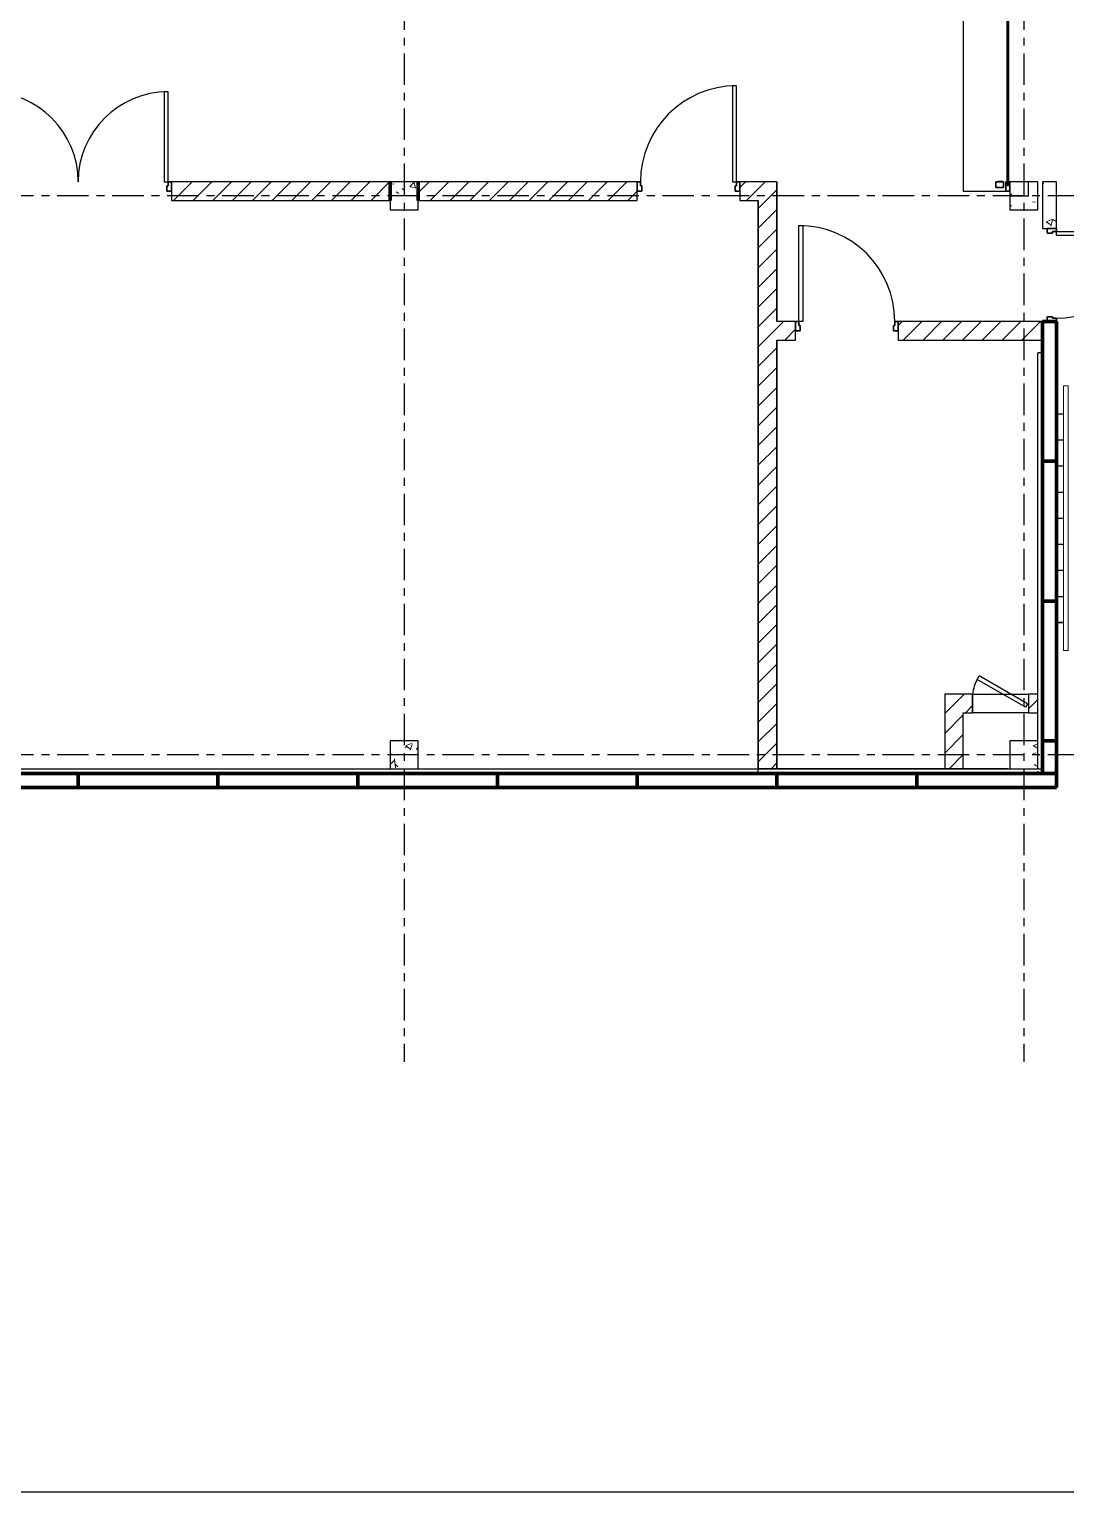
# Model space of a CAD drawing. Header units: millimetres. Extents: x -25371 to 2282244, y -90657 to 147824.
# Drawn here: x 1521410 to 1532534, y -22727 to -7030 of the extents above; entities that cross this region are included whole.
import ezdxf
from ezdxf.enums import TextEntityAlignment as Align

# ---------------------------------------------------------------- set-up
doc = ezdxf.new("R2010")
doc.units = ezdxf.units.MM
doc.linetypes.add('CENTER', pattern=[50.8, 31.75, -6.35, 6.35, -6.35])
doc.linetypes.add('TA_GL_000.90000', pattern=[2.475, 0.9, -0.225, 0.225, -0.225, 0.9])
for name, color, linetype in [('000 - 0_SYM_DWG_GRIDLINE_MAIN_COLOR_251', 7, 'Continuous'), ('000 - 0_SYM_DWG_SLOPE-SYM_TEXT_COLOR_3', 7, 'Continuous'), ('000 - EXISTING_BUILDING_MAIN_COLOR_1', 7, 'Continuous'), ('000 - EXISTING_BUILDING_MAIN_COLOR_251', 7, 'Continuous'), ('000 - GRID', 7, 'CENTER')]:
    doc.layers.add(name, color=color, linetype=linetype)
doc.styles.add('Arial', font='arial.ttf', dxfattribs={"height": 300})
doc.styles.add('TA', font='', dxfattribs={"height": 4.5})
doc.styles.get('TA').set_extended_font_data('Cordia New')
pattern_1 = [(45, (-24258.22, 8816.59), (-106.066, 106.066), [])]
pattern_2 = [(50, (-30907.75, 14816.6), (728.737, -63.756), [76.2, -838.2]), (355, (-30907.75, 14816.6), (-140.972, 764.228), [60.96, -670.56]), (100.451, (-30847, 14811.3), (587.77, 700.467), [64.76, -712.36]), (46.184, (-30907.75, 15019.8), (1084.316, -168.17), [114.3, -1257.3]), (96.636, (-30817.4, 15005.8), (949.61, 989.71), [97.14, -1068.54]), (351.184, (-30907.8, 15019.8), (949.62, 989.7), [91.44, -1005.84]), (21, (-30806.15, 14969), (606.458, -409.061), [76.2, -838.2]), (326, (-30806.15, 14969), (247.208, 736.753), [60.96, -670.56]), (71.451, (-30755.6, 14934.9), (853.668, 327.685), [64.76, -712.36]), (37.5, (-30907.75, 14816.59), (12.3547, 338.2201), [33.528, -628.904, 33.528, -647.192, -673.1]), (37.5, (-30907.75, 14816.59), (12.3547, 338.2201), [-1343.152, 33.528, -639.572]), (7.5, (-30907.75, 14816.6), (267.279, 400.722), [33.528, -354.584, 33.528, -613.664, -256.54]), (7.5, (-30907.75, 14816.6), (267.279, 400.722), [-1035.304, 33.528, -223.012]), (327.5, (-31134.32, 14816.59), (542.3633, -22.9153), [33.528, -220.472, 33.528, -1810.512]), (327.5, (-31134.32, 14816.59), (542.3633, -22.9153), [-287.528, -758.952, 33.528, -1018.032]), (317.5, (-31235.9, 14816.6), (592.517, 101.707), [33.528, -296.672, 33.528, -1239.52]), (317.5, (-31235.9, 14816.6), (592.517, 101.707), [-363.728, -492.76, 33.528, -713.232])]
pattern_3 = [(50, (-24258.2, 14816.6), (728.737, -63.756), [76.2, -838.2]), (355, (-24258.2, 14816.6), (-140.972, 764.228), [60.96, -670.56]), (100.451, (-24197.5, 14811.3), (587.77, 700.467), [64.76, -712.36]), (46.184, (-24258.2, 15019.8), (1084.316, -168.17), [114.3, -1257.3]), (96.636, (-24167.9, 15005.8), (949.61, 989.71), [97.14, -1068.54]), (351.184, (-24258.2, 15019.8), (949.62, 989.7), [91.44, -1005.84]), (21, (-24156.6, 14969), (606.458, -409.06), [76.2, -838.2]), (326, (-24156.6, 14969), (247.208, 736.753), [60.96, -670.56]), (71.451, (-24106.1, 14934.9), (853.668, 327.685), [64.76, -712.36]), (37.5, (-24258.22, 14816.59), (12.3547, 338.22), [33.528, -628.904, 33.528, -647.192, -673.1]), (37.5, (-24258.22, 14816.59), (12.3547, 338.22), [-1343.152, 33.528, -639.572]), (7.5, (-24258.2, 14816.6), (267.279, 400.722), [33.528, -354.584, 33.528, -613.664, -256.54]), (7.5, (-24258.2, 14816.6), (267.279, 400.722), [-1035.304, 33.528, -223.012]), (327.5, (-24484.78, 14816.59), (542.3633, -22.9153), [33.528, -220.472, 33.528, -1810.512]), (327.5, (-24484.78, 14816.59), (542.3633, -22.9153), [-287.528, -758.952, 33.528, -1018.032]), (317.5, (-24586.4, 14816.6), (592.517, 101.707), [33.528, -296.672, 33.528, -1239.52]), (317.5, (-24586.4, 14816.6), (592.517, 101.707), [-363.728, -492.76, 33.528, -713.232])]
pattern_4 = [(50, (-24258.2, 8816.6), (728.737, -63.756), [76.2, -838.2]), (355, (-24258.2, 8816.6), (-140.972, 764.228), [60.96, -670.56]), (100.451, (-24197.5, 8811.3), (587.77, 700.467), [64.76, -712.36]), (46.184, (-24258.2, 9019.8), (1084.316, -168.17), [114.3, -1257.3]), (96.636, (-24167.9, 9005.8), (949.61, 989.71), [97.14, -1068.54]), (351.184, (-24258.2, 9019.8), (949.62, 989.7), [91.44, -1005.84]), (21, (-24156.6, 8969), (606.458, -409.061), [76.2, -838.2]), (326, (-24156.6, 8969), (247.208, 736.753), [60.96, -670.56]), (71.451, (-24106.1, 8934.9), (853.668, 327.685), [64.76, -712.36]), (37.5, (-24258.22, 8816.59), (12.3547, 338.2201), [33.528, -628.904, 33.528, -647.192, -673.1]), (37.5, (-24258.22, 8816.59), (12.3547, 338.2201), [-1343.152, 33.528, -639.572]), (7.5, (-24258.2, 8816.6), (267.279, 400.722), [33.528, -354.584, 33.528, -613.664, -256.54]), (7.5, (-24258.2, 8816.6), (267.279, 400.722), [-1035.304, 33.528, -223.012]), (327.5, (-24484.78, 8816.59), (542.3633, -22.9153), [33.528, -220.472, 33.528, -758.952, -1051.56]), (327.5, (-24484.78, 8816.59), (542.3633, -22.9153), [-1046.48, 33.528, -1018.032]), (317.5, (-24586.4, 8816.6), (592.517, 101.707), [33.528, -296.672, 33.528, -492.76, -746.76]), (317.5, (-24586.4, 8816.6), (592.517, 101.707), [-856.488, 33.528, -713.232])]

# ---------------------------------------------------------------- blocks, each defined once
blk = doc.blocks.new('*U332')
at = {"layer": '000 - 0_SYM_DWG_GRIDLINE_MAIN_COLOR_251', "color": 7, "linetype": 'ByBlock', "ltscale": 5}
blk.add_line((2, 0), (-307.66, 0), dxfattribs=at)
at = {"layer": '000 - 0_SYM_DWG_GRIDLINE_MAIN_COLOR_251', "color": 7}
blk.add_point((-305.66, 0), dxfattribs=at)
at = {"color": 7, "style": 'TA', "flags": 1}
blk.add_attdef('LOCATION', (6, -6), '', height=4.5, rotation=270, dxfattribs=at)
at = {"layer": '000 - 0_SYM_DWG_SLOPE-SYM_TEXT_COLOR_3', "color": 7, "style": 'Arial'}
blk.add_attdef('GRID-HEAD', text='', height=4, rotation=270, dxfattribs=at).set_placement((21.74, 0), align=Align.MIDDLE_CENTER)
blk = doc.blocks.new('*U335')
at = {"layer": '000 - 0_SYM_DWG_GRIDLINE_MAIN_COLOR_251', "color": 7, "linetype": 'ByBlock', "ltscale": 5}
blk.add_line((2, 0), (-340.67, 0), dxfattribs=at)
at = {"color": 7, "style": 'TA', "flags": 1}
blk.add_attdef('LOCATION', (6, -6), '', height=4.5, rotation=270, dxfattribs=at)
at = {"layer": '000 - 0_SYM_DWG_SLOPE-SYM_TEXT_COLOR_3', "color": 7, "style": 'Arial'}
blk.add_attdef('GRID-HEAD', text='', height=4, rotation=360, dxfattribs=at).set_placement((21.74, 0), align=Align.MIDDLE_CENTER)
blk = doc.blocks.new('C-1-VS01_REV00_20260615-121114_LOPF_DIMS')
at = {"layer": '000 - GRID', "color": 7, "linetype": 'TA_GL_000.90000', "xscale": 75, "yscale": 75, "zscale": 75, "rotation": 90}
for p in [(0, 13780), (6650, 13780)]:
    blk.add_blockref('*U332', p, dxfattribs=at)
at = {"layer": '000 - GRID', "color": 7, "linetype": 'TA_GL_000.90000', "xscale": 75, "yscale": 75, "zscale": 75}
for p in [(13000, 0), (13000, -6000)]:
    blk.add_blockref('*U335', p, dxfattribs=at)
blk = doc.blocks.new('DPA_DR-DB-SW1 - D28_2000x2550 mm-5440789-2505-01 EGRESS LEVEL PLAN')
at = {"layer": '000 - EXISTING_BUILDING_MAIN_COLOR_251', "color": 7}
for p, q in [((-965, 1071.35), (-922, 1071.35)), ((-965, 106.35), (-965, 1071.35)), ((-922, 1071.35), (-922, 106.35)), ((922, 1071.35), (922, 106.35)), ((965, 1071.35), (922, 1071.35)), ((965, 106.35), (965, 1071.35)), ((-965, 106.35), (-1000, 106.35)), ((-1000, 106.35), (-1000, 6.35)), ((-1000, 6.35), (-950, 6.35)), ((-922, 106.35), (-965, 106.35)), ((-965, 63.35), (-965, 106.35)), ((-950, 63.35), (-965, 63.35)), ((-950, 6.35), (-950, 63.35)), ((922, 106.35), (965, 106.35)), ((965, 63.35), (950, 63.35)), ((950, 63.35), (950, 6.35)), ((950, 6.35), (1000, 6.35)), ((965, 106.35), (965, 63.35)), ((1000, 106.35), (965, 106.35)), ((1000, 6.35), (1000, 106.35))]:
    blk.add_line(p, q, dxfattribs=at)
at = {"layer": '000 - EXISTING_BUILDING_MAIN_COLOR_251', "color": 7, "lineweight": 35}
for p, q in [((-1000, 6.35), (-1000, 106.35)), ((-1000, 106.35), (-965, 106.35)), ((-950, 6.35), (-1000, 6.35)), ((-965, 106.35), (-965, 63.35)), ((-965, 63.35), (-950, 63.35)), ((-950, 63.35), (-950, 6.35)), ((950, 6.35), (950, 63.35)), ((950, 63.35), (965, 63.35)), ((1000, 6.35), (950, 6.35)), ((965, 63.35), (965, 106.35)), ((965, 106.35), (1000, 106.35)), ((1000, 106.35), (1000, 6.35))]:
    blk.add_line(p, q, dxfattribs=at)
at = {"layer": '000 - EXISTING_BUILDING_MAIN_COLOR_251', "color": 7}
for centre, start, end in [((-965, 106.35), 360, 90), ((965, 106.35), 90, 180)]:
    blk.add_arc(centre, 965, start, end, dxfattribs=at)
blk = doc.blocks.new('DPA_DR-SG-SW - D4_1100x2150 mm-V49-2505-01 EGRESS LEVEL PLAN')
at = {"layer": '000 - EXISTING_BUILDING_MAIN_COLOR_251', "color": 7}
for p, q in [((472, 1136.35), (472, 106.35)), ((515, 1136.35), (472, 1136.35)), ((515, 106.35), (515, 1136.35)), ((-515, 106.35), (-550, 106.35)), ((-550, 106.35), (-550, 6.35)), ((-550, 6.35), (-500, 6.35)), ((-515, 63.35), (-515, 106.35)), ((-500, 63.35), (-515, 63.35)), ((-500, 6.35), (-500, 63.35)), ((472, 106.35), (515, 106.35)), ((515, 63.35), (500, 63.35)), ((500, 63.35), (500, 6.35)), ((500, 6.35), (550, 6.35)), ((515, 106.35), (515, 63.35)), ((550, 106.35), (515, 106.35)), ((550, 6.35), (550, 106.35))]:
    blk.add_line(p, q, dxfattribs=at)
at = {"layer": '000 - EXISTING_BUILDING_MAIN_COLOR_251', "color": 7, "lineweight": 35}
for p, q in [((-550, 6.35), (-550, 106.35)), ((-550, 106.35), (-515, 106.35)), ((-500, 6.35), (-550, 6.35)), ((-515, 106.35), (-515, 63.35)), ((-515, 63.35), (-500, 63.35)), ((-500, 63.35), (-500, 6.35)), ((500, 6.35), (500, 63.35)), ((500, 63.35), (515, 63.35)), ((550, 6.35), (500, 6.35)), ((515, 63.35), (515, 106.35)), ((515, 106.35), (550, 106.35)), ((550, 106.35), (550, 6.35))]:
    blk.add_line(p, q, dxfattribs=at)
at = {"layer": '000 - EXISTING_BUILDING_MAIN_COLOR_251', "color": 7}
blk.add_arc((515, 106.35), 1030, 90, 180, dxfattribs=at)
blk = doc.blocks.new('DPA_Rectangular - 300 x 300mm-V62-2505-01 EGRESS LEVEL PLAN')
at = {"layer": '000 - EXISTING_BUILDING_MAIN_COLOR_1', "lineweight": 9}
h = blk.add_hatch(dxfattribs=at)
h.set_pattern_fill('FP_10', style=0, pattern_type=2)
h.set_pattern_definition(pattern_2)
h.paths.add_polyline_path([(150, -150), (150, 150), (-150, 150), (-150, -150)])
h = blk.add_hatch(dxfattribs=at)
h.set_pattern_fill('FP_10', style=0, pattern_type=2)
h.set_pattern_definition(pattern_2)
h.paths.add_polyline_path([(150, -150), (150, 150), (-150, 150), (-150, -150)])
at = {"layer": '000 - EXISTING_BUILDING_MAIN_COLOR_1', "color": 7}
for p, q in [((150, 150), (-150, 150)), ((-150, 150), (-150, -150)), ((150, -150), (150, 150)), ((-150, -150), (150, -150))]:
    blk.add_line(p, q, dxfattribs=at)
blk = doc.blocks.new('DPA_Rectangular - 300 x 300mm-V63-2505-01 EGRESS LEVEL PLAN')
at = {"layer": '000 - EXISTING_BUILDING_MAIN_COLOR_1', "lineweight": 9}
h = blk.add_hatch(dxfattribs=at)
h.set_pattern_fill('FP_11', style=0, pattern_type=2)
h.set_pattern_definition(pattern_3)
h.paths.add_polyline_path([(150, -150), (150, 150), (-150, 150), (-150, -150)])
h = blk.add_hatch(dxfattribs=at)
h.set_pattern_fill('FP_11', style=0, pattern_type=2)
h.set_pattern_definition(pattern_3)
h.paths.add_polyline_path([(150, -150), (150, 150), (-150, 150), (-150, -150)])
at = {"layer": '000 - EXISTING_BUILDING_MAIN_COLOR_1', "color": 7}
for p, q in [((150, 150), (-150, 150)), ((-150, 150), (-150, -150)), ((150, -150), (150, 150)), ((-150, -150), (150, -150))]:
    blk.add_line(p, q, dxfattribs=at)
blk = doc.blocks.new('A19 - A3 _Wall_ Acess Panel 600x600-5441504-2505-01 EGRESS LEVEL PLAN')
at = {"layer": '000 - EXISTING_BUILDING_MAIN_COLOR_1', "color": 7}
for p, q in [((-290, 4), (-269, 41)), ((-290, 4), (229, -296)), ((-269, 41), (251, -259)), ((251, -259), (229, -296))]:
    blk.add_line(p, q, dxfattribs=at)
blk.add_arc((-150, -54), 452, 332.3021, 354.1004, dxfattribs=at)
blk = doc.blocks.new('DPA_DR-SG-SW - D4_1100x2150 mm-5573125-2505-01 EGRESS LEVEL PLAN')
at = {"layer": '000 - EXISTING_BUILDING_MAIN_COLOR_251', "color": 7}
for p, q in [((-550, -6.35), (-500, -6.35)), ((-550, -106.35), (-550, -6.35)), ((-515, -106.35), (-550, -106.35)), ((-515, -63.35), (-515, -106.35)), ((-500, -63.35), (-515, -63.35)), ((-500, -6.35), (-500, -63.35)), ((472, -106.35), (515, -106.35)), ((472, -1136.35), (472, -106.35)), ((500, -6.35), (550, -6.35)), ((500, -63.35), (500, -6.35)), ((515, -63.35), (500, -63.35)), ((515, -106.35), (515, -63.35)), ((515, -106.35), (515, -1136.35)), ((550, -106.35), (515, -106.35)), ((550, -6.35), (550, -106.35)), ((515, -1136.35), (472, -1136.35))]:
    blk.add_line(p, q, dxfattribs=at)
at = {"layer": '000 - EXISTING_BUILDING_MAIN_COLOR_251', "color": 7, "lineweight": 35}
for p, q in [((-550, -6.35), (-550, -106.35)), ((-500, -6.35), (-550, -6.35)), ((-550, -106.35), (-515, -106.35)), ((-515, -106.35), (-515, -63.35)), ((-515, -63.35), (-500, -63.35)), ((-500, -63.35), (-500, -6.35)), ((500, -6.35), (500, -63.35)), ((550, -6.35), (500, -6.35)), ((500, -63.35), (515, -63.35)), ((515, -63.35), (515, -106.35)), ((515, -106.35), (550, -106.35)), ((550, -106.35), (550, -6.35))]:
    blk.add_line(p, q, dxfattribs=at)
at = {"layer": '000 - EXISTING_BUILDING_MAIN_COLOR_251', "color": 7}
blk.add_arc((515, -106.35), 1030, 180, 270, dxfattribs=at)
blk = doc.blocks.new('System Panel - DPA-AR_Facade_Solid Panel 150mm-5074316-2505-01 EGRESS LEVEL PLAN')
at = {"layer": '000 - EXISTING_BUILDING_MAIN_COLOR_1', "color": 7, "lineweight": 70}
for p, q in [((750, 200), (-750, 200)), ((-750, 200), (-750, 50)), ((750, 50), (750, 200)), ((-750, 50), (750, 50))]:
    blk.add_line(p, q, dxfattribs=at)
blk = doc.blocks.new('System Panel - DPA-AR_Facade_Solid Panel 150mm-5093774-2505-01 EGRESS LEVEL PLAN')
at = {"layer": '000 - EXISTING_BUILDING_MAIN_COLOR_1', "color": 7, "lineweight": 70}
for p, q in [((175, 200), (-175, 200)), ((-175, 200), (-175, 50)), ((175, 50), (175, 200)), ((-175, 50), (175, 50))]:
    blk.add_line(p, q, dxfattribs=at)
blk = doc.blocks.new('DPA_DR-SG-SW1 - D1_1000x2150 mm-5230769-2505-01 EGRESS LEVEL PLAN')
at = {"layer": '000 - EXISTING_BUILDING_MAIN_COLOR_251', "color": 7}
for p, q in [((-500, 18.65), (-450, 18.65)), ((-500, -81.35), (-500, 18.65)), ((-450, 18.65), (-450, -38.35)), ((450, 18.65), (500, 18.65)), ((450, -38.35), (450, 18.65)), ((500, 18.65), (500, -81.35)), ((-465, -81.35), (-500, -81.35)), ((-465, -38.35), (-465, -81.35)), ((-450, -38.35), (-465, -38.35)), ((422, -81.35), (465, -81.35)), ((422, -1011.35), (422, -81.35)), ((465, -38.35), (450, -38.35)), ((465, -81.35), (465, -38.35)), ((465, -81.35), (465, -1011.35)), ((500, -81.35), (465, -81.35)), ((465, -1011.35), (422, -1011.35))]:
    blk.add_line(p, q, dxfattribs=at)
at = {"layer": '000 - EXISTING_BUILDING_MAIN_COLOR_251', "color": 7, "lineweight": 35}
for p, q in [((-500, 18.65), (-500, -81.35)), ((-450, 18.65), (-500, 18.65)), ((-450, -38.35), (-450, 18.65)), ((450, 18.65), (450, -38.35)), ((500, 18.65), (450, 18.65)), ((500, -81.35), (500, 18.65)), ((-500, -81.35), (-465, -81.35)), ((-465, -81.35), (-465, -38.35)), ((-465, -38.35), (-450, -38.35)), ((450, -38.35), (465, -38.35)), ((465, -38.35), (465, -81.35)), ((465, -81.35), (500, -81.35))]:
    blk.add_line(p, q, dxfattribs=at)
at = {"layer": '000 - EXISTING_BUILDING_MAIN_COLOR_251', "color": 7}
blk.add_arc((465, -81.35), 930, 180, 270, dxfattribs=at)
blk = doc.blocks.new('DPA-AR_RS_Roller Shutter - D40_3000X3000 mm-5682773-2505-01 EGRESS LEVEL PLAN')
at = {"layer": '000 - EXISTING_BUILDING_MAIN_COLOR_1', "lineweight": 9}
h = blk.add_hatch(dxfattribs=at)
h.set_pattern_fill('FP_43', style=0, pattern_type=2)
h.set_pattern_definition([(270, (7166.59, 30857.75), (200, 1e-14), [])])
h.paths.add_polyline_path([(-1540, 116), (1500, 116), (1500, 128), (-1540, 128)])
at = {"layer": '000 - EXISTING_BUILDING_MAIN_COLOR_1', "color": 7}
for p, q in [((1000, 900), (1000, 600)), ((1500, 900), (1000, 900)), ((1500, 600), (1500, 900)), ((-1600, 600), (-1600, 100)), ((1600, 600), (-1600, 600)), ((1600, 100), (1600, 600)), ((-1499, 250), (-1560, 250)), ((-1560, 250), (-1560, 170)), ((-1560, 170), (-1560, 250)), ((-1560, 250), (-1499, 250)), ((-1499, 250), (-1560, 250)), ((-1560, 250), (-1560, 170)), ((-1560, 170), (-1560, 250)), ((-1560, 250), (-1499, 250)), ((-1560, 170), (-1499, 170)), ((-1499, 170), (-1560, 170)), ((-1560, 170), (-1499, 170)), ((-1499, 170), (-1560, 170)), ((-1499, 170), (-1499, 250)), ((-1499, 250), (-1499, 170)), ((-1499, 170), (-1499, 250)), ((-1499, 250), (-1499, 170)), ((-1499, 170), (-1499, 250)), ((-1499, 250), (-1499, 170)), ((-1498, 230), (-1499, 230)), ((-1499, 230), (-1499, 225)), ((-1499, 230), (-1498, 230)), ((-1499, 230), (-1499, 190)), ((-1499, 225), (-1498, 225)), ((-1499, 225), (-1498, 225)), ((-1498, 225), (-1499, 225)), ((-1499, 225), (-1498, 225)), ((-1499, 195), (-1499, 225)), ((-1499, 225), (-1499, 195)), ((-1499, 195), (-1499, 225)), ((-1498, 221), (-1499, 221)), ((-1499, 221), (-1499, 199)), ((-1499, 221), (-1498, 221)), ((-1499, 221), (-1499, 199)), ((-1499, 200), (-1499, 220)), ((-1499, 220), (-1499, 210)), ((-1499, 210), (-1499, 200)), ((-1499, 199), (-1498, 199)), ((-1499, 199), (-1498, 199)), ((-1498, 195), (-1499, 195)), ((-1499, 195), (-1499, 190)), ((-1499, 195), (-1498, 195)), ((-1499, 195), (-1498, 195)), ((-1499, 195), (-1498, 195)), ((-1499, 195), (-1499, 177)), ((-1499, 177), (-1499, 195)), ((-1499, 190), (-1498, 190)), ((-1499, 190), (-1498, 190)), ((-1499, 187), (-1499, 185)), ((-1499, 185), (-1499, 187)), ((-1498, 187), (-1499, 187)), ((-1499, 187), (-1498, 187)), ((-1499, 185), (-1498, 185)), ((-1499, 185), (-1498, 185)), ((-1498, 183), (-1499, 183)), ((-1499, 176), (-1498, 176)), ((-1499, 175), (-1498, 175)), ((-1498, 225), (-1498, 230)), ((-1498, 190), (-1498, 230)), ((-1498, 225), (-1498, 195)), ((-1498, 225), (-1498, 195)), ((-1498, 195), (-1498, 225)), ((-1498, 199), (-1498, 221)), ((-1498, 199), (-1498, 221)), ((-1498, 210), (-1498, 220)), ((-1498, 220), (-1498, 200)), ((-1498, 200), (-1498, 210)), ((-1498, 190), (-1498, 195)), ((-1498, 195), (-1498, 176)), ((-1498, 176), (-1498, 195)), ((-1498, 187), (-1498, 185)), ((-1498, 185), (-1498, 187)), ((-1498, 183), (-1498, 175)), ((-1498, 175), (-1498, 183)), ((-1498, 175), (-1498, 183)), ((-1500, 142), (-1600, 142)), ((-1600, 142), (-1600, 100)), ((-1600, 100), (-1600, 142)), ((-1600, 142), (-1500, 142)), ((-1600, 100), (-1500, 100)), ((-1500, 100), (-1600, 100)), ((1500, 128), (-1540, 128)), ((-1540, 128), (-1540, 116)), ((-1540, 116), (1500, 116)), ((-1500, 100), (-1500, 142)), ((-1500, 142), (-1500, 128)), ((-1500, 128), (1500, 128)), ((1500, 116), (-1500, 116)), ((-1500, 116), (-1500, 100)), ((1500, 142), (1500, 100)), ((1500, 128), (1500, 142)), ((1500, 100), (1500, 116))]:
    blk.add_line(p, q, dxfattribs=at)
blk = doc.blocks.new('Top Rail Type - Top Rail_Internal_-5733891-2505-01 EGRESS LEVEL PLAN')
at = {"layer": '000 - EXISTING_BUILDING_MAIN_COLOR_1', "color": 7, "lineweight": 9}
for p, q in [((30933, -10882), (30933, -10929)), ((30933, -10967), (30933, -11144)), ((30983, -10929), (30983, -10882)), ((30983, -11144), (30983, -10967)), ((30933, -11144), (30933, -13360)), ((30983, -13360), (30983, -11144)), ((30933, -13424), (30933, -13597)), ((30983, -13597), (30983, -13424))]:
    blk.add_line(p, q, dxfattribs=at)
at = {"layer": '000 - EXISTING_BUILDING_MAIN_COLOR_1', "color": 7, "lineweight": 9, "flags": 128}
for points in [[(30933, -10929), (30933, -10932), (30933, -10935), (30933, -10938), (30933, -10941), (30933, -10944), (30933, -10947), (30933, -10950), (30933, -10953), (30933, -10955), (30933, -10958), (30933, -10961), (30933, -10964), (30933, -10966), (30933, -10967)], [(30983, -10967), (30983, -10965), (30983, -10962), (30983, -10959), (30983, -10957), (30983, -10954), (30983, -10951), (30983, -10948), (30983, -10945), (30983, -10942), (30983, -10939), (30983, -10936), (30983, -10933), (30983, -10930), (30983, -10929)], [(30933, -13424), (30933, -13419), (30933, -13414), (30933, -13409), (30933, -13404), (30933, -13399), (30933, -13394), (30933, -13390), (30933, -13385), (30933, -13380), (30933, -13375), (30933, -13371), (30933, -13366), (30933, -13362), (30933, -13360)], [(30983, -13360), (30983, -13365), (30983, -13369), (30983, -13373), (30983, -13378), (30983, -13383), (30983, -13388), (30983, -13392), (30983, -13397), (30983, -13402), (30983, -13407), (30983, -13412), (30983, -13417), (30983, -13422), (30983, -13424)], [(30933, -13597), (30933, -13600), (30933, -13603), (30933, -13606), (30933, -13609), (30933, -13611), (30933, -13614), (30933, -13617), (30933, -13620), (30933, -13623), (30933, -13626), (30933, -13629), (30933, -13631), (30933, -13634), (30933, -13636), (30933, -13639), (30933, -13641), (30933, -13644), (30933, -13646), (30933, -13648), (30933, -13650), (30933, -13652), (30933, -13654), (30933, -13656), (30933, -13658), (30933, -13660), (30933, -13661), (30933, -13663), (30933, -13664), (30933, -13665), (30933, -13666), (30933, -13668), (30933, -13668), (30933, -13669), (30933, -13670), (30933, -13670), (30933, -13671), (30933, -13671), (30933, -13671), (30933, -13672), (30933, -13672)], [(30983, -13672), (30983, -13672), (30983, -13671), (30983, -13671), (30983, -13671), (30983, -13670), (30983, -13669), (30983, -13669), (30983, -13668), (30983, -13667), (30983, -13666), (30983, -13664), (30983, -13663), (30983, -13662), (30983, -13660), (30983, -13658), (30983, -13657), (30983, -13655), (30983, -13653), (30983, -13651), (30983, -13649), (30983, -13647), (30983, -13644), (30983, -13642), (30983, -13640), (30983, -13637), (30983, -13635), (30983, -13632), (30983, -13629), (30983, -13627), (30983, -13624), (30983, -13621), (30983, -13618), (30983, -13615), (30983, -13612), (30983, -13609), (30983, -13606), (30983, -13603), (30983, -13600), (30983, -13597), (30983, -13597)]]:
    blk.add_lwpolyline(points, dxfattribs=at)
at = {"layer": '000 - EXISTING_BUILDING_MAIN_COLOR_1', "color": 7, "lineweight": 9}
blk.add_open_spline([(30955, -10857), (30956, -10857), (30958, -10857), (30959, -10857), (30960, -10857)], degree=3, dxfattribs=at)
blk = doc.blocks.new('Top Rail Type - Top Rail_Internal_-V181-2505-01 EGRESS LEVEL PLAN')
at = {"layer": '000 - EXISTING_BUILDING_MAIN_COLOR_1', "color": 7, "lineweight": 9}
for p, q in [((30933, -10857), (30983, -10857)), ((30933, -10929), (30933, -10857)), ((30933, -10980), (30933, -10929)), ((30933, -13373), (30933, -10980)), ((30983, -10929), (30983, -10857)), ((30983, -10980), (30983, -10929)), ((30983, -13373), (30983, -10980)), ((30933, -13424), (30933, -13373)), ((30933, -13597), (30933, -13424)), ((30983, -13424), (30983, -13373)), ((30983, -13597), (30983, -13424)), ((30933, -13697), (30933, -13597)), ((30983, -13697), (30983, -13597)), ((30933, -13697), (30983, -13697))]:
    blk.add_line(p, q, dxfattribs=at)
blk = doc.blocks.new('Handrail Type - Handrail_Internal_-5752569-2505-01 EGRESS LEVEL PLAN')
at = {"layer": '000 - EXISTING_BUILDING_MAIN_COLOR_251', "color": 7, "lineweight": 9}
for p, q in [((30933, -10882), (30933, -10950)), ((30933, -10950), (30933, -11144)), ((30983, -10950), (30983, -10882)), ((30983, -11144), (30983, -10950)), ((30933, -11144), (30933, -13390)), ((30983, -13390), (30983, -11144)), ((30933, -13390), (30933, -13597)), ((30983, -13597), (30983, -13390)), ((30933, -13597), (30933, -13672)), ((30983, -13672), (30983, -13597))]:
    blk.add_line(p, q, dxfattribs=at)
blk = doc.blocks.new('Handrail Type - Handrail_Internal_-V186-2505-01 EGRESS LEVEL PLAN')
at = {"layer": '000 - EXISTING_BUILDING_MAIN_COLOR_251', "color": 7, "lineweight": 9}
for p, q in [((30933, -10957), (30933, -10882)), ((30933, -13397), (30933, -10957)), ((30983, -10957), (30983, -10882)), ((30983, -13397), (30983, -10957)), ((30933, -13672), (30933, -13397)), ((30983, -13672), (30983, -13397))]:
    blk.add_line(p, q, dxfattribs=at)
blk = doc.blocks.new('A$C4b8f3cd2')
at = {"layer": '000 - EXISTING_BUILDING_MAIN_COLOR_251', "lineweight": 9}
h = blk.add_hatch(dxfattribs=at)
h.set_pattern_fill('FP_3', style=0, pattern_type=2)
h.set_pattern_definition(pattern_1)
h.paths.add_polyline_path([(4000, -50), (4000, 150), (3600, 150), (3600, -50), (3810, -50)])
h.paths.add_polyline_path([(-2500, -50), (-150, -50), (-150, 150), (-2500, 150), (-2500, 50)])
h.paths.add_polyline_path([(2438, -50), (2500, -50), (2500, 150), (150, 150), (150, -50)])
h.paths.add_polyline_path([(-4500, -50), (-4500, 150), (-5553, 150), (-5553, -50), (-4562, -50)])
h.paths.add_polyline_path([(-7675, -50), (-5853, -50), (-5853, 150), (-7675, 150), (-7675, 50)])
h.paths.add_polyline_path([(-10900, -50), (-10825, -50), (-10825, 150), (-10900, 150), (-10900, 24)])
h.paths.add_polyline_path([(-11423, -50), (-11200, -50), (-11200, 144), (-11371, -5)])
h = blk.add_hatch(dxfattribs=at)
h.set_pattern_fill('FP_25', style=0, pattern_type=2)
h.set_pattern_definition(pattern_4)
h.paths.add_polyline_path([(-150, -150), (150, -150), (150, 150), (-150, 150), (-150, -63)])
h = blk.add_hatch(dxfattribs=at)
h.set_pattern_fill('FP_25', style=0, pattern_type=2)
h.set_pattern_definition(pattern_4)
h.paths.add_polyline_path([(6500, -150), (6800, -150), (6800, 150), (6500, 150)])
h = blk.add_hatch(dxfattribs=at)
h.set_pattern_fill('FP_25', style=0, pattern_type=2)
h.set_pattern_definition(pattern_4)
h.paths.add_polyline_path([(6925, -350), (7000, -350), (7000, 150), (6850, 150), (6850, -350), (6900, -350)])
h = blk.add_hatch(dxfattribs=at)
h.set_pattern_fill('FP_25', style=0, pattern_type=2)
h.set_pattern_definition(pattern_4)
h.paths.add_polyline_path([(6925, -350), (7000, -350), (7000, 150), (6850, 150), (6850, -350), (6900, -350)])
h = blk.add_hatch(dxfattribs=at)
h.set_pattern_fill('FP_3', style=0, pattern_type=2)
h.set_pattern_definition(pattern_1)
h.paths.add_polyline_path([(4000, -6150), (4000, -50), (3800, -50), (3800, -6150)])
h = blk.add_hatch(dxfattribs=at)
h.set_pattern_fill('FP_3', style=0, pattern_type=2)
h.set_pattern_definition(pattern_1)
h.paths.add_polyline_path([(4200, -1550), (4200, -1350), (4000, -1350), (4000, -1550)])
h.paths.add_polyline_path([(5300, -1550), (6850, -1550), (6850, -1350), (5300, -1350), (5300, -1450)])
h = blk.add_hatch(dxfattribs=at)
h.set_pattern_fill('FP_3', style=0, pattern_type=2)
h.set_pattern_definition(pattern_1)
h.paths.add_polyline_path([(5800, -5550), (6100, -5550), (6100, -5350), (5800, -5350), (5800, -5450)])
h.paths.add_polyline_path([(6800, -5550), (6800, -5350), (6700, -5350), (6700, -5550)])
h = blk.add_hatch(dxfattribs=at)
h.set_pattern_fill('FP_3', style=0, pattern_type=2)
h.set_pattern_definition(pattern_1)
h.paths.add_polyline_path([(6000, -6150), (6000, -5550), (5800, -5550), (5800, -6150)])
at = {"layer": '000 - EXISTING_BUILDING_MAIN_COLOR_1', "color": 7}
for p, q in [((-150, 150), (-2500, 150)), ((-2500, 150), (-2500, 50)), ((-2500, 150), (-2500, -50)), ((-2500, 50), (-2500, -50)), ((150, 150), (-150, 150)), ((2500, 150), (150, 150)), ((2500, 50), (2500, 150)), ((2500, -50), (2500, 150)), ((2500, -50), (2500, 50)), ((4000, 150), (3600, 150)), ((3600, 150), (3600, 50)), ((3600, 150), (3600, -50)), ((3600, 50), (3600, -50)), ((4000, 50), (4000, 150)), ((4000, 150), (4000, -1350)), ((4000, -50), (4000, 50)), ((6500, 150), (6500, 0)), ((6600, 150), (6500, 150)), ((6800, 150), (6500, 150)), ((6500, 150), (6500, -150)), ((6700, 150), (6600, 150)), ((6700, 0), (6700, 150)), ((6800, -150), (6800, 150)), ((6850, 150), (6850, -350)), ((6925, 150), (6850, 150)), ((7000, 150), (6925, 150)), ((7000, -350), (7000, 150)), ((-2500, -50), (-150, -50)), ((-150, -50), (-150, -150)), ((-150, -150), (150, -150)), ((150, -50), (2500, -50)), ((150, -150), (150, -50)), ((3600, -50), (3800, -50)), ((3800, -50), (3800, -6150)), ((3800, -6200), (3800, -50)), ((4000, -1350), (4000, -50)), ((6500, 0), (6600, 0)), ((6500, -150), (6800, -150)), ((6600, 0), (6700, 0)), ((6850, -350), (6925, -350)), ((6925, -350), (7000, -350)), ((4200, -1350), (4000, -1350)), ((4200, -1450), (4200, -1350)), ((4200, -1550), (4200, -1350)), ((6850, -1350), (5300, -1350)), ((5300, -1350), (5300, -1450)), ((5300, -1350), (5300, -1550)), ((6850, -1450), (6850, -1350)), ((4000, -6150), (4000, -1550)), ((4000, -1550), (4200, -1550)), ((4000, -1550), (4000, -6150)), ((4200, -1550), (4200, -1450)), ((5300, -1450), (5300, -1550)), ((5300, -1550), (6850, -1550)), ((6850, -1550), (6850, -1450)), ((6850, -6150), (6850, -1550)), ((6800, -6150), (6800, -1686)), ((6850, -1686), (6800, -1686)), ((7000, -2340), (7000, -2060)), ((7000, -2620), (7000, -2340)), ((7000, -2340), (7075, -2340)), ((7000, -2340), (7075, -2340)), ((7000, -2900), (7000, -2620)), ((7000, -2620), (7075, -2620)), ((7000, -3180), (7000, -2900)), ((7000, -2900), (7075, -2900)), ((7000, -3460), (7000, -3180)), ((7000, -3180), (7075, -3180)), ((7000, -3740), (7000, -3460)), ((7000, -3460), (7075, -3460)), ((7000, -4020), (7000, -3740)), ((7000, -3740), (7075, -3740)), ((7000, -4300), (7000, -4020)), ((7000, -4020), (7075, -4020)), ((7000, -4580), (7000, -4300)), ((7000, -4300), (7075, -4300)), ((7000, -4580), (7075, -4580)), ((7075, -4580), (7000, -4580)), ((6100, -5350), (5800, -5350)), ((5800, -5350), (5800, -5450)), ((5800, -5450), (5800, -5550)), ((6100, -5450), (6100, -5350)), ((6100, -5350), (6100, -5550)), ((6100, -5350), (6700, -5350)), ((6100, -5550), (6100, -5450)), ((6800, -5350), (6700, -5350)), ((6700, -5350), (6700, -5450)), ((6700, -5350), (6700, -5550)), ((6700, -5450), (6700, -5550)), ((6800, -5450), (6800, -5350)), ((6800, -5550), (6800, -5450)), ((5800, -5550), (5800, -6150)), ((6000, -5550), (6100, -5550)), ((6000, -6150), (6000, -5550)), ((6700, -5550), (6100, -5550)), ((6700, -5550), (6800, -5550)), ((-16811, -6150), (6800, -6150)), ((-5600, -6200), (3800, -6200)), ((3800, -6150), (4000, -6150)), ((6475, -6150), (3800, -6150)), ((6475, -6150), (3800, -6150)), ((3800, -6150), (6475, -6150)), ((4000, -6150), (6850, -6150)), ((5800, -6150), (6000, -6150)), ((6800, -6175), (6800, -6200)), ((6800, -6175), (6800, -6200))]:
    blk.add_line(p, q, dxfattribs=at)
at = {"layer": '000 - EXISTING_BUILDING_MAIN_COLOR_1', "color": 7, "lineweight": 9}
for p, q in [((-150, 50), (-150, 150)), ((-150, -50), (-150, 50)), ((150, 150), (150, 50)), ((150, 50), (150, -50))]:
    blk.add_line(p, q, dxfattribs=at)
at = {"layer": '000 - EXISTING_BUILDING_MAIN_COLOR_1', "color": 7, "lineweight": 100}
for p, q in [((-150, 150), (-150, -50)), ((150, -50), (150, 150))]:
    blk.add_line(p, q, dxfattribs=at)
at = {"layer": '000 - EXISTING_BUILDING_MAIN_COLOR_1', "color": 7}
for name, p, rotation in [('DPA-AR_RS_Roller Shutter - D40_3000X3000 mm-5682773-2505-01 EGRESS LEVEL PLAN', (6600, 1650), 89.99999999999993), ('System Panel - DPA-AR_Facade_Solid Panel 150mm-5074316-2505-01 EGRESS LEVEL PLAN', (6800, -2100), 269.9999999999999), ('System Panel - DPA-AR_Facade_Solid Panel 150mm-5074316-2505-01 EGRESS LEVEL PLAN', (6800, -3600), 269.9999999999999), ('System Panel - DPA-AR_Facade_Solid Panel 150mm-5074316-2505-01 EGRESS LEVEL PLAN', (6800, -5100), 269.9999999999999), ('A19 - A3 _Wall_ Acess Panel 600x600-5441504-2505-01 EGRESS LEVEL PLAN', (6400, -5450), 180), ('System Panel - DPA-AR_Facade_Solid Panel 150mm-5093774-2505-01 EGRESS LEVEL PLAN', (6800, -6025), 269.9999999999999), ('System Panel - DPA-AR_Facade_Solid Panel 150mm-5074316-2505-01 EGRESS LEVEL PLAN', (-4250, -6150), 180), ('System Panel - DPA-AR_Facade_Solid Panel 150mm-5074316-2505-01 EGRESS LEVEL PLAN', (-2750, -6150), 180), ('System Panel - DPA-AR_Facade_Solid Panel 150mm-5074316-2505-01 EGRESS LEVEL PLAN', (-1250, -6150), 180), ('System Panel - DPA-AR_Facade_Solid Panel 150mm-5074316-2505-01 EGRESS LEVEL PLAN', (250, -6150), 180), ('System Panel - DPA-AR_Facade_Solid Panel 150mm-5074316-2505-01 EGRESS LEVEL PLAN', (1750, -6150), 180), ('System Panel - DPA-AR_Facade_Solid Panel 150mm-5074316-2505-01 EGRESS LEVEL PLAN', (3250, -6150), 180), ('System Panel - DPA-AR_Facade_Solid Panel 150mm-5074316-2505-01 EGRESS LEVEL PLAN', (4750, -6150), 180), ('System Panel - DPA-AR_Facade_Solid Panel 150mm-5074316-2505-01 EGRESS LEVEL PLAN', (6250, -6150), 180)]:
    blk.add_blockref(name, p, dxfattribs=dict(at, rotation=rotation))
at = {"layer": '000 - EXISTING_BUILDING_MAIN_COLOR_1', "color": 7, "lineweight": 9}
for name in ['Top Rail Type - Top Rail_Internal_-5733891-2505-01 EGRESS LEVEL PLAN', 'Top Rail Type - Top Rail_Internal_-V181-2505-01 EGRESS LEVEL PLAN']:
    blk.add_blockref(name, (-23858, 8817), dxfattribs=at)
at = {"layer": '000 - EXISTING_BUILDING_MAIN_COLOR_1', "color": 7}
for name, p in [('DPA_Rectangular - 300 x 300mm-V63-2505-01 EGRESS LEVEL PLAN', (0, -6000)), ('DPA_Rectangular - 300 x 300mm-V62-2505-01 EGRESS LEVEL PLAN', (6650, -6000))]:
    blk.add_blockref(name, p, dxfattribs=at)
at = {"layer": '000 - EXISTING_BUILDING_MAIN_COLOR_251', "color": 7}
for name, p in [('DPA_DR-DB-SW1 - D28_2000x2550 mm-5440789-2505-01 EGRESS LEVEL PLAN', (-3500, 44)), ('DPA_DR-SG-SW - D4_1100x2150 mm-V49-2505-01 EGRESS LEVEL PLAN', (3050, 44))]:
    blk.add_blockref(name, p, dxfattribs=at)
for name, p, rotation in [('DPA_DR-SG-SW - D4_1100x2150 mm-5573125-2505-01 EGRESS LEVEL PLAN', (4750, -1456), 180), ('DPA_DR-SG-SW1 - D1_1000x2150 mm-5230769-2505-01 EGRESS LEVEL PLAN', (6918, -850), 89.9999999999999)]:
    blk.add_blockref(name, p, dxfattribs=dict(at, rotation=rotation))
at = {"layer": '000 - EXISTING_BUILDING_MAIN_COLOR_251', "color": 7, "lineweight": 9}
for name in ['Handrail Type - Handrail_Internal_-5752569-2505-01 EGRESS LEVEL PLAN', 'Handrail Type - Handrail_Internal_-V186-2505-01 EGRESS LEVEL PLAN']:
    blk.add_blockref(name, (-23858, 8817), dxfattribs=at)

msp = doc.modelspace()

# ---------------------------------------------------------------- linework, layer by layer
at = {"color": 7}
msp.add_lwpolyline([(1488486.18, -22727.377), (1546611.18, -22727.377), (1546611.18, 10572.622), (1488486.18, 10572.622)], close=True, dxfattribs=at)

# ---------------------------------------------------------------- block references
for name in ['C-1-VS01_REV00_20260615-121114_LOPF_DIMS', 'A$C4b8f3cd2']:
    msp.add_blockref(name, (1525434.648, -8816.585), dxfattribs=at)

doc.saveas('drawing.dxf')
